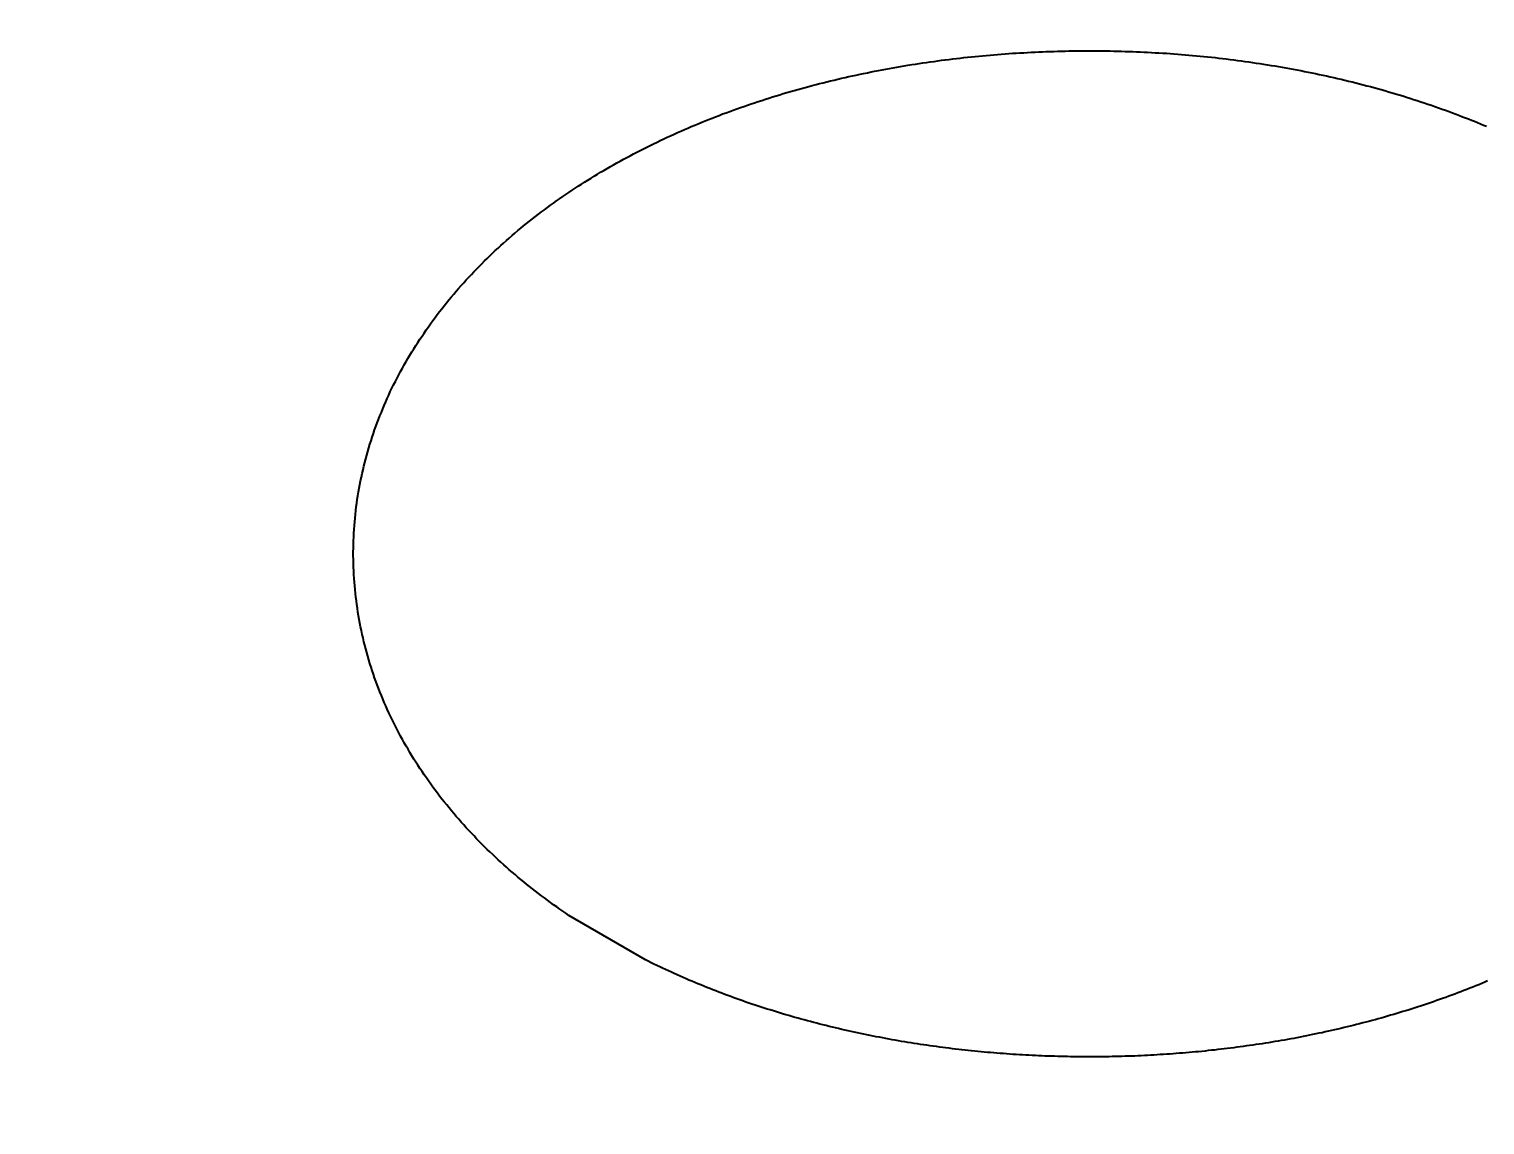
# Model space of a CAD drawing. Header units: millimetres. Extents: x 0 to 5600, y -67 to 2530.
# Drawn here: x 4146.72 to 4160.83, y 863.59 to 874.2 of the extents above; entities that cross this region are included whole.
import ezdxf

# ---------------------------------------------------------------- set-up
doc = ezdxf.new("R2010")
doc.units = ezdxf.units.MM
doc.layers.add('내부선 및 부속', color=4, linetype='Continuous')
doc.layers.add('치수선', color=7, linetype='Continuous')
doc.styles.add('____', font='')
doc.styles.get('____').set_extended_font_data('굴림')
doc.dimstyles.new('MSADIM', dxfattribs={"dimtxt": 33, "dimasz": 17, "dimexe": 10, "dimexo": 7.5, "dimgap": 10, "dimtad": 0, "dimtih": 1, "dimtoh": 1, "dimdec": 0, "dimzin": 1, "dimdsep": 46, "dimtxsty": '____', "dimcen": 11.25, "dimadec": 0, "dimazin": 0, "dimtfac": 1, "dimtdec": 0, "dimtix": 1, "dimtmove": 0, "dimatfit": 3, "dimfxl": 1, "dimtolj": 1, "dimtzin": 1, "dimarcsym": 0})

# ---------------------------------------------------------------- blocks, each defined once
blk = doc.blocks.new('*D10')
at = {"layer": '치수선', "color": 0, "linetype": 'Continuous', "lineweight": -2, "transparency": 16777216}
for p, q in [((3996.713, 930.2), (3855.18, 930.2)), ((3865.18, 913.2), (3865.18, 603.033)), ((3865.18, 247.2), (3865.18, 557.367)), ((4163.713, 230.2), (3855.18, 230.2))]:
    blk.add_line(p, q, dxfattribs=at)
at = {"layer": '치수선', "color": 0, "linetype": 'Continuous', "transparency": 16777216}
for points in [[(3862.347, 913.2), (3868.014, 913.2), (3865.18, 930.2)], [(3862.347, 247.2), (3868.014, 247.2), (3865.18, 230.2)]]:
    blk.add_solid(points, dxfattribs=at)
at = {"layer": '치수선', "color": 0, "linetype": 'Continuous', "transparency": 16777216, "insert": (3865.18, 580.2), "char_height": 25, "attachment_point": 5, "style": '____'}
blk.add_mtext('\\A1;700', dxfattribs=at)

msp = doc.modelspace()

# ---------------------------------------------------------------- linework, layer by layer
at = {"layer": '내부선 및 부속', "linetype": 'Continuous'}
msp.add_line((4152.691, 865.188), (4151.951, 865.618), dxfattribs=at)
at = {"layer": '내부선 및 부속', "linetype": 'Continuous', "flags": 128}
for points in [[(4151.951, 865.618), (4151.921, 865.639), (4151.891, 865.659), (4151.861, 865.68), (4151.832, 865.701), (4151.802, 865.722), (4151.773, 865.744), (4151.743, 865.765), (4151.714, 865.787), (4151.685, 865.808), (4151.656, 865.831), (4151.627, 865.853), (4151.598, 865.875), (4151.57, 865.898), (4151.541, 865.92), (4151.513, 865.943), (4151.485, 865.966), (4151.457, 865.99), (4151.429, 866.013), (4151.401, 866.037), (4151.373, 866.061), (4151.346, 866.085), (4151.319, 866.109), (4151.292, 866.133), (4151.265, 866.158), (4151.238, 866.183), (4151.212, 866.208), (4151.185, 866.233), (4151.159, 866.258), (4151.133, 866.284), (4151.107, 866.309), (4151.081, 866.335), (4151.056, 866.361), (4151.031, 866.388), (4151.006, 866.414), (4150.981, 866.441), (4150.956, 866.467), (4150.931, 866.494), (4150.907, 866.522), (4150.883, 866.549), (4150.859, 866.576), (4150.835, 866.604), (4150.812, 866.632), (4150.789, 866.66), (4150.766, 866.688), (4150.743, 866.717), (4150.72, 866.745), (4150.698, 866.774), (4150.676, 866.803), (4150.654, 866.832), (4150.632, 866.862), (4150.611, 866.891), (4150.59, 866.921), (4150.569, 866.951), (4150.548, 866.981), (4150.528, 867.011), (4150.507, 867.041), (4150.487, 867.072), (4150.468, 867.102), (4150.448, 867.133), (4150.429, 867.164), (4150.41, 867.195), (4150.392, 867.227), (4150.373, 867.258), (4150.355, 867.29), (4150.338, 867.322), (4150.32, 867.354), (4150.303, 867.386), (4150.286, 867.419), (4150.269, 867.451), (4150.253, 867.484), (4150.237, 867.516), (4150.221, 867.549), (4150.206, 867.582), (4150.191, 867.616), (4150.176, 867.649), (4150.161, 867.682), (4150.147, 867.716), (4150.133, 867.75), (4150.119, 867.784), (4150.106, 867.818), (4150.093, 867.852), (4150.081, 867.886), (4150.068, 867.921), (4150.056, 867.955), (4150.045, 867.99), (4150.033, 868.024), (4150.023, 868.059), (4150.012, 868.094), (4150.002, 868.129), (4149.992, 868.164), (4149.982, 868.199), (4149.973, 868.235), (4149.964, 868.27), (4149.956, 868.306), (4149.948, 868.341), (4149.94, 868.377), (4149.932, 868.413), (4149.925, 868.449), (4149.919, 868.485), (4149.912, 868.52), (4149.912, 868.52), (4149.906, 868.557), (4149.901, 868.593), (4149.896, 868.629), (4149.891, 868.665), (4149.886, 868.701), (4149.882, 868.738), (4149.878, 868.774), (4149.875, 868.81), (4149.872, 868.847), (4149.869, 868.883), (4149.867, 868.92), (4149.865, 868.956), (4149.864, 868.993), (4149.862, 869.029), (4149.862, 869.066), (4149.861, 869.102), (4149.861, 869.139), (4149.862, 869.175), (4149.862, 869.212), (4149.863, 869.248), (4149.865, 869.285), (4149.867, 869.321), (4149.869, 869.358), (4149.872, 869.394), (4149.875, 869.431), (4149.878, 869.467), (4149.882, 869.503), (4149.886, 869.54), (4149.89, 869.576), (4149.895, 869.612), (4149.9, 869.648), (4149.906, 869.684), (4149.912, 869.72), (4149.918, 869.756), (4149.925, 869.792), (4149.932, 869.828), (4149.94, 869.864), (4149.947, 869.899), (4149.956, 869.935), (4149.964, 869.971), (4149.973, 870.006), (4149.982, 870.041), (4149.992, 870.077), (4150.002, 870.112), (4150.012, 870.147), (4150.022, 870.182), (4150.033, 870.217), (4150.045, 870.251), (4150.056, 870.286), (4150.068, 870.321), (4150.08, 870.355), (4150.093, 870.389), (4150.106, 870.423), (4150.119, 870.457), (4150.133, 870.491), (4150.146, 870.525), (4150.161, 870.559), (4150.175, 870.592), (4150.19, 870.626), (4150.205, 870.659), (4150.22, 870.692), (4150.236, 870.725), (4150.252, 870.758), (4150.269, 870.79), (4150.285, 870.823), (4150.302, 870.855), (4150.319, 870.887), (4150.337, 870.919), (4150.355, 870.951), (4150.373, 870.983), (4150.391, 871.014), (4150.41, 871.045), (4150.429, 871.077), (4150.448, 871.108), (4150.467, 871.139), (4150.487, 871.169), (4150.507, 871.2), (4150.527, 871.23), (4150.547, 871.26), (4150.568, 871.29), (4150.589, 871.32), (4150.61, 871.35), (4150.632, 871.38), (4150.653, 871.409), (4150.675, 871.438), (4150.697, 871.467), (4150.72, 871.496), (4150.742, 871.524), (4150.765, 871.553), (4150.788, 871.581), (4150.811, 871.609), (4150.835, 871.637), (4150.858, 871.665), (4150.882, 871.692), (4150.906, 871.72), (4150.931, 871.747), (4150.955, 871.774), (4150.98, 871.801), (4151.005, 871.827), (4151.03, 871.854), (4151.03, 871.854), (4151.055, 871.88), (4151.081, 871.906), (4151.106, 871.932), (4151.132, 871.958), (4151.158, 871.983), (4151.184, 872.008), (4151.211, 872.034), (4151.237, 872.058), (4151.264, 872.083), (4151.291, 872.108), (4151.318, 872.132), (4151.345, 872.156), (4151.372, 872.18), (4151.4, 872.204), (4151.428, 872.228), (4151.456, 872.252), (4151.484, 872.275), (4151.512, 872.298), (4151.54, 872.321), (4151.568, 872.344), (4151.597, 872.366), (4151.626, 872.389), (4151.655, 872.411), (4151.684, 872.433), (4151.713, 872.455), (4151.742, 872.476), (4151.771, 872.498), (4151.801, 872.519), (4151.831, 872.54), (4151.86, 872.561), (4151.89, 872.582), (4151.92, 872.603), (4151.95, 872.623), (4151.981, 872.643), (4152.011, 872.663), (4152.041, 872.683), (4152.072, 872.703), (4152.103, 872.722), (4152.134, 872.742), (4152.165, 872.761), (4152.196, 872.78), (4152.227, 872.799), (4152.258, 872.817), (4152.289, 872.836), (4152.321, 872.854), (4152.352, 872.873), (4152.384, 872.891), (4152.416, 872.908), (4152.448, 872.926), (4152.48, 872.944), (4152.512, 872.961), (4152.544, 872.978), (4152.576, 872.995), (4152.608, 873.012), (4152.64, 873.029), (4152.673, 873.045), (4152.705, 873.062), (4152.738, 873.078), (4152.771, 873.094), (4152.804, 873.11), (4152.836, 873.125), (4152.869, 873.141), (4152.902, 873.156), (4152.935, 873.172), (4152.969, 873.187), (4153.002, 873.202), (4153.035, 873.216), (4153.069, 873.231), (4153.102, 873.245), (4153.136, 873.26), (4153.169, 873.274), (4153.203, 873.288), (4153.237, 873.302), (4153.27, 873.315), (4153.304, 873.329), (4153.338, 873.342), (4153.372, 873.356), (4153.406, 873.369), (4153.44, 873.382), (4153.474, 873.394), (4153.509, 873.407), (4153.543, 873.419), (4153.577, 873.432), (4153.612, 873.444), (4153.646, 873.456), (4153.681, 873.468), (4153.715, 873.48), (4153.75, 873.491), (4153.784, 873.503), (4153.819, 873.514), (4153.854, 873.525), (4153.889, 873.536), (4153.923, 873.547), (4153.958, 873.558), (4153.993, 873.568), (4154.028, 873.579), (4154.063, 873.589), (4154.098, 873.599), (4154.133, 873.609), (4154.168, 873.619), (4154.168, 873.619), (4154.204, 873.629), (4154.239, 873.639), (4154.274, 873.648), (4154.309, 873.658), (4154.345, 873.667), (4154.38, 873.676), (4154.415, 873.685), (4154.451, 873.694), (4154.486, 873.702), (4154.522, 873.711), (4154.557, 873.719), (4154.593, 873.728), (4154.628, 873.736), (4154.664, 873.744), (4154.699, 873.752), (4154.735, 873.759), (4154.771, 873.767), (4154.806, 873.774), (4154.842, 873.782), (4154.878, 873.789), (4154.913, 873.796), (4154.949, 873.803), (4154.985, 873.81), (4155.021, 873.817), (4155.057, 873.823), (4155.092, 873.83), (4155.128, 873.836), (4155.164, 873.842), (4155.2, 873.848), (4155.236, 873.854), (4155.272, 873.86), (4155.308, 873.866), (4155.344, 873.871), (4155.38, 873.877), (4155.416, 873.882), (4155.452, 873.887), (4155.488, 873.892), (4155.524, 873.897), (4155.56, 873.902), (4155.596, 873.907), (4155.633, 873.911), (4155.669, 873.916), (4155.705, 873.92), (4155.741, 873.924), (4155.777, 873.928), (4155.813, 873.932), (4155.85, 873.936), (4155.886, 873.939), (4155.922, 873.943), (4155.958, 873.946), (4155.995, 873.95), (4156.031, 873.953), (4156.067, 873.956), (4156.103, 873.959), (4156.14, 873.962), (4156.176, 873.965), (4156.212, 873.967), (4156.249, 873.97), (4156.285, 873.972), (4156.321, 873.974), (4156.358, 873.976), (4156.394, 873.978), (4156.43, 873.98), (4156.467, 873.982), (4156.503, 873.984), (4156.539, 873.985), (4156.576, 873.987), (4156.612, 873.988), (4156.649, 873.989), (4156.685, 873.99), (4156.721, 873.991), (4156.758, 873.992), (4156.794, 873.993), (4156.831, 873.993), (4156.867, 873.994), (4156.903, 873.994), (4156.94, 873.994), (4156.976, 873.995), (4157.013, 873.995), (4157.049, 873.994), (4157.085, 873.994), (4157.122, 873.994), (4157.158, 873.993), (4157.195, 873.993), (4157.231, 873.992), (4157.267, 873.991), (4157.304, 873.99), (4157.34, 873.989), (4157.377, 873.988), (4157.413, 873.987), (4157.449, 873.985), (4157.486, 873.984), (4157.522, 873.982), (4157.558, 873.98), (4157.595, 873.978), (4157.631, 873.976), (4157.668, 873.974), (4157.704, 873.972), (4157.74, 873.97), (4157.777, 873.967), (4157.777, 873.967), (4157.813, 873.964), (4157.849, 873.962), (4157.886, 873.959), (4157.922, 873.956), (4157.958, 873.953), (4157.994, 873.95), (4158.031, 873.946), (4158.067, 873.943), (4158.103, 873.939), (4158.139, 873.935), (4158.176, 873.932), (4158.212, 873.928), (4158.248, 873.923), (4158.284, 873.919), (4158.32, 873.915), (4158.357, 873.91), (4158.393, 873.906), (4158.429, 873.901), (4158.465, 873.896), (4158.501, 873.891), (4158.537, 873.886), (4158.573, 873.881), (4158.609, 873.876), (4158.645, 873.87), (4158.681, 873.865), (4158.718, 873.859), (4158.754, 873.853), (4158.789, 873.847), (4158.825, 873.841), (4158.861, 873.835), (4158.897, 873.829), (4158.933, 873.822), (4158.969, 873.816), (4159.005, 873.809), (4159.041, 873.802), (4159.077, 873.795), (4159.112, 873.788), (4159.148, 873.781), (4159.184, 873.773), (4159.22, 873.766), (4159.255, 873.758), (4159.291, 873.751), (4159.326, 873.743), (4159.362, 873.735), (4159.398, 873.726), (4159.433, 873.718), (4159.469, 873.71), (4159.504, 873.701), (4159.539, 873.693), (4159.575, 873.684), (4159.61, 873.675), (4159.645, 873.666), (4159.681, 873.656), (4159.716, 873.647), (4159.751, 873.638), (4159.786, 873.628), (4159.821, 873.618), (4159.856, 873.608), (4159.891, 873.598), (4159.926, 873.588), (4159.961, 873.578), (4159.996, 873.567), (4160.031, 873.557), (4160.066, 873.546), (4160.1, 873.535), (4160.135, 873.524), (4160.17, 873.513), (4160.204, 873.501), (4160.239, 873.49), (4160.273, 873.478), (4160.308, 873.467), (4160.342, 873.455), (4160.377, 873.443), (4160.411, 873.43), (4160.445, 873.418), (4160.479, 873.406), (4160.513, 873.393), (4160.547, 873.38), (4160.581, 873.367), (4160.581, 873.367)], [(4160.581, 873.367), (4160.61, 873.356), (4160.639, 873.345), (4160.668, 873.334), (4160.697, 873.322), (4160.726, 873.311), (4160.755, 873.299), (4160.783, 873.287), (4160.812, 873.275), (4160.841, 873.263)], [(4160.852, 864.984), (4160.824, 864.971), (4160.795, 864.959), (4160.766, 864.947), (4160.737, 864.936), (4160.708, 864.924), (4160.679, 864.912), (4160.65, 864.901), (4160.621, 864.89), (4160.592, 864.878), (4160.563, 864.867), (4160.534, 864.856), (4160.504, 864.845), (4160.475, 864.835), (4160.446, 864.824), (4160.416, 864.813), (4160.387, 864.803), (4160.358, 864.793), (4160.328, 864.782), (4160.299, 864.772), (4160.269, 864.762), (4160.24, 864.752), (4160.21, 864.742), (4160.18, 864.733), (4160.151, 864.723), (4160.121, 864.714), (4160.091, 864.704), (4160.061, 864.695), (4160.032, 864.686), (4160.002, 864.677), (4159.972, 864.668), (4159.942, 864.659), (4159.942, 864.659), (4159.912, 864.65), (4159.882, 864.641), (4159.852, 864.633), (4159.822, 864.624), (4159.792, 864.616), (4159.762, 864.608), (4159.732, 864.599), (4159.702, 864.591), (4159.672, 864.583), (4159.642, 864.576), (4159.612, 864.568), (4159.581, 864.56), (4159.551, 864.553), (4159.521, 864.545), (4159.491, 864.538), (4159.461, 864.531), (4159.43, 864.523), (4159.4, 864.516), (4159.37, 864.509), (4159.339, 864.502), (4159.309, 864.496), (4159.279, 864.489), (4159.248, 864.482), (4159.218, 864.476), (4159.188, 864.47), (4159.157, 864.463), (4159.127, 864.457), (4159.096, 864.451), (4159.066, 864.445), (4159.035, 864.439), (4159.005, 864.433), (4158.974, 864.427), (4158.944, 864.422), (4158.913, 864.416), (4158.883, 864.411), (4158.852, 864.406), (4158.822, 864.4), (4158.791, 864.395), (4158.76, 864.39), (4158.73, 864.385), (4158.699, 864.38), (4158.668, 864.375), (4158.638, 864.371), (4158.607, 864.366), (4158.576, 864.362), (4158.546, 864.357), (4158.515, 864.353), (4158.484, 864.348), (4158.453, 864.344), (4158.423, 864.34), (4158.392, 864.336), (4158.361, 864.332), (4158.33, 864.329), (4158.299, 864.325), (4158.269, 864.321), (4158.238, 864.318), (4158.207, 864.314), (4158.176, 864.311), (4158.145, 864.308), (4158.114, 864.304), (4158.083, 864.301), (4158.052, 864.298), (4158.022, 864.295), (4157.991, 864.292), (4157.96, 864.29), (4157.929, 864.287), (4157.898, 864.284), (4157.867, 864.282), (4157.836, 864.28), (4157.805, 864.277), (4157.774, 864.275), (4157.743, 864.273), (4157.712, 864.271), (4157.681, 864.269), (4157.65, 864.267), (4157.619, 864.265), (4157.588, 864.264), (4157.557, 864.262), (4157.526, 864.26), (4157.495, 864.259), (4157.464, 864.258), (4157.433, 864.256), (4157.402, 864.255), (4157.371, 864.254), (4157.34, 864.253), (4157.309, 864.252), (4157.277, 864.251), (4157.246, 864.251), (4157.215, 864.25), (4157.184, 864.249), (4157.153, 864.249), (4157.122, 864.248), (4157.091, 864.248), (4157.06, 864.248), (4157.029, 864.248), (4156.998, 864.248), (4156.967, 864.248), (4156.936, 864.248), (4156.905, 864.248), (4156.874, 864.248), (4156.874, 864.248), (4156.843, 864.249), (4156.812, 864.249), (4156.78, 864.25), (4156.749, 864.25), (4156.718, 864.251), (4156.687, 864.252), (4156.656, 864.253), (4156.625, 864.254), (4156.594, 864.255), (4156.563, 864.256), (4156.532, 864.257), (4156.501, 864.258), (4156.47, 864.26), (4156.439, 864.261), (4156.408, 864.263), (4156.377, 864.265), (4156.346, 864.266), (4156.315, 864.268), (4156.284, 864.27), (4156.253, 864.272), (4156.222, 864.274), (4156.191, 864.276), (4156.16, 864.279), (4156.129, 864.281), (4156.098, 864.284), (4156.067, 864.286), (4156.036, 864.289), (4156.006, 864.291), (4155.975, 864.294), (4155.944, 864.297), (4155.913, 864.3), (4155.882, 864.303), (4155.851, 864.306), (4155.82, 864.31), (4155.789, 864.313), (4155.758, 864.316), (4155.728, 864.32), (4155.697, 864.323), (4155.666, 864.327), (4155.635, 864.331), (4155.604, 864.335), (4155.574, 864.339), (4155.543, 864.343), (4155.512, 864.347), (4155.481, 864.351), (4155.451, 864.355), (4155.42, 864.36), (4155.389, 864.364), (4155.358, 864.369), (4155.328, 864.374), (4155.297, 864.378), (4155.266, 864.383), (4155.236, 864.388), (4155.205, 864.393), (4155.174, 864.398), (4155.144, 864.404), (4155.113, 864.409), (4155.082, 864.414), (4155.052, 864.42), (4155.021, 864.426), (4154.991, 864.431), (4154.96, 864.437), (4154.929, 864.443), (4154.899, 864.449), (4154.868, 864.455), (4154.838, 864.461), (4154.807, 864.468), (4154.777, 864.474), (4154.746, 864.48), (4154.716, 864.487), (4154.685, 864.494), (4154.655, 864.5), (4154.625, 864.507), (4154.594, 864.514), (4154.564, 864.521), (4154.533, 864.528), (4154.503, 864.536), (4154.473, 864.543), (4154.443, 864.55), (4154.412, 864.558), (4154.382, 864.566), (4154.352, 864.573), (4154.322, 864.581), (4154.292, 864.589), (4154.261, 864.597), (4154.231, 864.605), (4154.201, 864.614), (4154.171, 864.622), (4154.141, 864.63), (4154.111, 864.639), (4154.081, 864.647), (4154.051, 864.656), (4154.021, 864.665), (4153.991, 864.674), (4153.962, 864.683), (4153.932, 864.692), (4153.902, 864.702), (4153.872, 864.711), (4153.843, 864.72), (4153.813, 864.73), (4153.813, 864.73), (4153.783, 864.74), (4153.754, 864.749), (4153.724, 864.759), (4153.695, 864.769), (4153.665, 864.779), (4153.636, 864.79), (4153.606, 864.8), (4153.577, 864.81), (4153.548, 864.821), (4153.518, 864.832), (4153.489, 864.842), (4153.46, 864.853), (4153.431, 864.864), (4153.402, 864.875), (4153.373, 864.886), (4153.344, 864.898), (4153.315, 864.909), (4153.286, 864.921), (4153.257, 864.932), (4153.228, 864.944), (4153.199, 864.956), (4153.171, 864.968), (4153.142, 864.98), (4153.113, 864.992), (4153.085, 865.004), (4153.056, 865.017), (4153.028, 865.029), (4152.999, 865.042), (4152.971, 865.054), (4152.943, 865.067), (4152.915, 865.08), (4152.886, 865.093), (4152.858, 865.107), (4152.83, 865.12), (4152.802, 865.133), (4152.774, 865.147), (4152.746, 865.16), (4152.718, 865.174), (4152.691, 865.188), (4152.691, 865.188)]]:
    msp.add_lwpolyline(points, dxfattribs=at)

# ---------------------------------------------------------------- dimensions: what is measured, and where the dimension line sits
at = {"layer": '치수선', "linetype": 'Continuous'}
dim = msp.add_linear_dim(base=(3865.18, 230.2), p1=(4004.213, 930.2), p2=(4171.213, 230.2), angle=90, dimstyle='MSADIM', override={"dimtxt": 25}, dxfattribs=at)
dim.commit()
dim.dimension.update_dxf_attribs({"geometry": '*D10', "text_midpoint": (3865.18, 580.2)})

doc.saveas('drawing.dxf')
